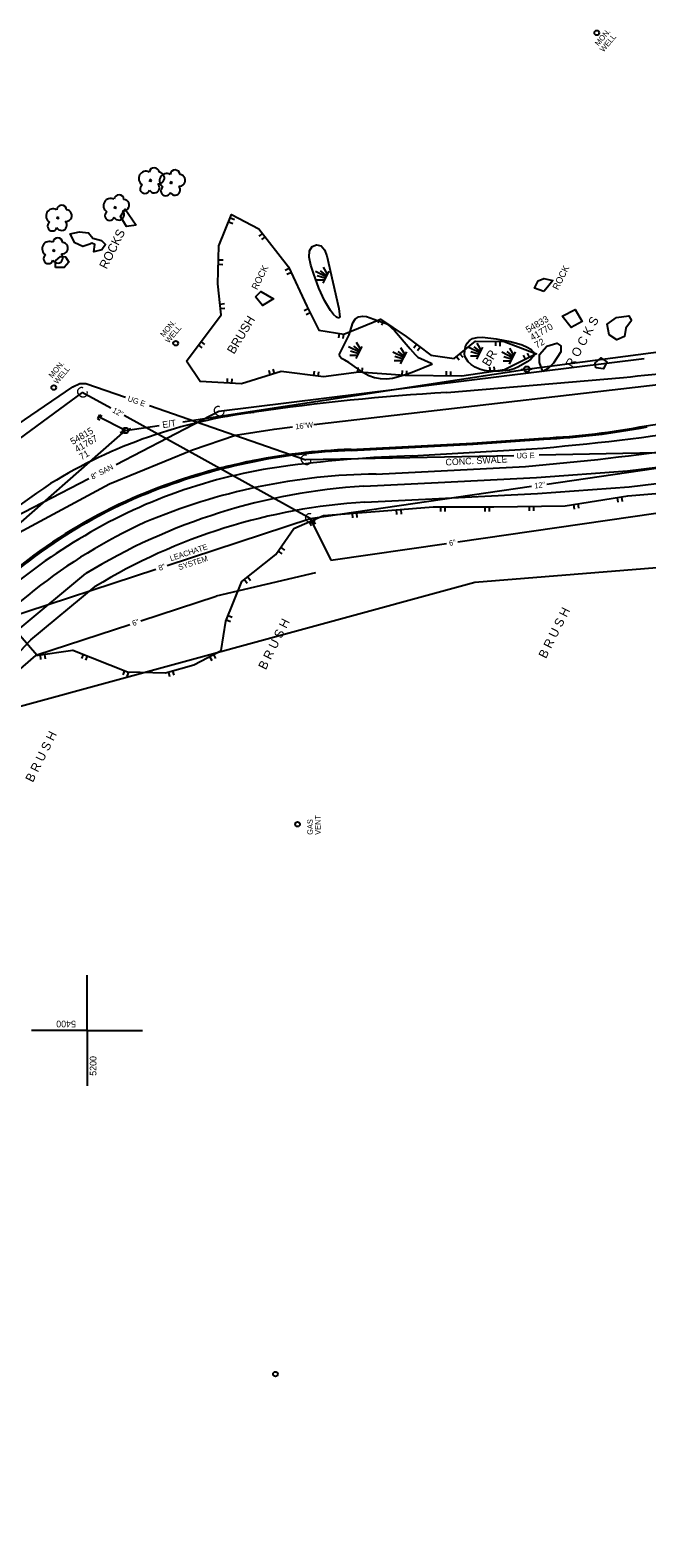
# Model space of a CAD drawing. Extents: x 0 to 9328, y -1540 to 7782.
# Drawn here: x 5174 to 5453, y 5171 to 5851 of the extents above; entities that cross this region are included whole.
import ezdxf

# ---------------------------------------------------------------- set-up
doc = ezdxf.new("R2010")
doc.units = 0
for name, color, linetype in [('Level 1', 7, 'Continuous'), ('Level 11', 7, 'Continuous'), ('Level 12', 7, 'Continuous'), ('Level 13', 7, 'Continuous'), ('Level 2', 7, 'Continuous'), ('Level 3', 7, 'Continuous'), ('Level 5', 7, 'Continuous'), ('Level 7', 7, 'Continuous')]:
    doc.layers.add(name, color=color, linetype=linetype)

msp = doc.modelspace()

# ---------------------------------------------------------------- linework, layer by layer
at = {"layer": 'Level 11'}
for q in [(5200, 5425), (5175, 5400), (5200, 5375), (5225, 5400)]:
    msp.add_line((5200, 5400), q, dxfattribs=at)
at = {"layer": 'Level 12'}
for p, q in [((5398.42, 5698.33), (5468.91, 5707.63)), ((5243.21, 5674.57), (5398.42, 5698.33)), ((5395.9, 5698.21), (5397.14, 5698.27)), ((5398.42, 5698.33), (5398.38, 5698.29)), ((5398.38, 5698.33), (5398.42, 5698.29)), ((5399.66, 5698.39), (5400.9, 5698.41)), ((5073.01, 5608.24), (5193.54, 5690.37)), ((5197.85, 5687.8), (5112.32, 5625.18)), ((5193.54, 5690.37), (5196.67, 5691.83)), ((5196.67, 5691.83), (5199.41, 5691.83)), ((5210.69, 5680.7), (5197.85, 5687.8)), ((5199.41, 5691.83), (5217.33, 5685.61)), ((5228.15, 5681.86), (5298.76, 5657.35)), ((5205.59, 5677.62), (5204.71, 5676.04)), ((5204.71, 5676.04), (5205.7, 5675.44)), ((5217.36, 5670.61), (5205.15, 5676.83)), ((5205.15, 5676.83), (5205.15, 5676.83)), ((5205.59, 5677.62), (5206.64, 5677.01)), ((5300.72, 5630.94), (5216.77, 5677.34)), ((5217.36, 5670.61), (5232.53, 5672.93)), ((5138.7, 5601.85), (5217.36, 5670.61)), ((5214.98, 5669.79), (5216.14, 5670.21)), ((5217.31, 5670.63), (5217.36, 5670.61)), ((5217.35, 5670.65), (5217.32, 5670.6)), ((5218.51, 5671.07), (5219.69, 5671.46)), ((5407.49, 5646.47), (5488.03, 5658.18)), ((5300.72, 5630.94), (5400.61, 5645.47)), ((5236.17, 5609.77), (5300.72, 5630.94)), ((5300.72, 5630.94), (5309.95, 5612.06)), ((5367.37, 5620.41), (5482.63, 5637.18)), ((5309.95, 5612.06), (5362.13, 5619.65)), ((5163.26, 5585.86), (5231.1, 5608.11)), ((5303.08, 5606.4), (5258.24, 5595.96)), ((5224.28, 5584.82), (5258.24, 5595.96)), ((5163.26, 5585.86), (5177.36, 5569.43)), ((5177.36, 5569.43), (5219.25, 5583.17))]:
    msp.add_line(p, q, dxfattribs=at)
for points in [[(5392.52, 5659.23), (5298.76, 5657.35)], [(5488.03, 5658.18), (5487.13, 5661.13), (5403.96, 5659.46)]]:
    msp.add_lwpolyline(points, dxfattribs=at)
for centre, radius in [((5430, 5850), 1.07), ((5240, 5710), 1.07), ((5398.4, 5698.31), 1.25), ((5185, 5690), 1.07), ((5217.34, 5670.63), 1.25)]:
    msp.add_circle(centre, radius, dxfattribs=at)
at = {"layer": 'Level 13'}
for p, q in [((5259.53, 5679.29), (5451.34, 5703.06)), ((5213.1, 5655.32), (5259.53, 5679.29)), ((5145.4, 5620.36), (5200.76, 5648.95))]:
    msp.add_line(p, q, dxfattribs=at)
for points in [[(5302.32, 5673.34), (5496.58, 5695.89)], [(5452.35, 5672.74), (5493.23, 5678.91), (5543.9, 5686.63), (5580.12, 5693.75)], [(5147.41, 5604.96), (5157.3, 5615.48), (5171.06, 5625.59), (5210.09, 5646.51), (5247.64, 5661.86), (5266.97, 5668.48), (5284.45, 5671.27), (5292.73, 5672.23)], [(5318.94, 5662.1), (5373.98, 5664.92), (5405.86, 5667.22)], [(5319.22, 5662.11), (5374.26, 5664.93), (5406.14, 5667.23)], [(5319.22, 5662.11), (5374.26, 5664.93), (5406.14, 5667.23)], [(5573, 5618), (5375, 5602), (5155, 5542), (5131, 5524), (4992, 5352), (4875, 5230), (4672, 4992), (4571, 4902), (4559, 4853), (4580, 4733), (4566, 4638), (4547, 4610), (4520, 4596), (4433, 4594), (4387, 4542), (4286, 4309), (4274, 4174), (4251, 4087), (4234, 3984), (4236, 3863), (4231, 3791)]]:
    msp.add_lwpolyline(points, dxfattribs=at)
for centre in [(5295, 5493), (5285, 5245)]:
    msp.add_circle(centre, 1.07, dxfattribs=at)
for centre, radius, start, end in [((5390.2, 5996.81), 329.97, 272.72339, 280.85149), ((5390.48, 5996.82), 329.97, 272.72339, 280.85149), ((5390.48, 5996.82), 329.97, 272.72339, 280.85149), ((5328.26, 5389.57), 272.7, 91.9562, 111.82199), ((5328.54, 5389.58), 272.7, 91.9562, 111.82199), ((5328.54, 5389.58), 272.7, 91.9562, 111.82199), ((5314.33, 5426.06), 233.64, 111.97606, 138.96241), ((5314.61, 5426.07), 233.64, 111.97606, 138.96241), ((5314.61, 5426.07), 233.64, 111.97606, 138.96241)]:
    msp.add_arc(centre, radius, start, end, dxfattribs=at)
at = {"layer": 'Level 2'}
msp.add_line((5362.36, 5687.71), (5442.06, 5694.58), dxfattribs=at)
msp.add_lwpolyline([(5319.25, 5661.61), (5374.29, 5664.43), (5406.18, 5666.73)], dxfattribs=at)
for centre, radius, start, end in [((5306.02, 7115.26), 1427.17, 275.46968, 279.58246), ((5414.02, 4753.45), 935.69, 93.16527, 98.51769), ((5303.62, 5450.77), 229.78, 97.04509, 121.49778), ((5390.48, 5996.82), 330.47, 272.72339, 280.85149), ((5328.54, 5389.58), 272.2, 91.9562, 111.82199), ((5405.48, 5314.17), 399.77, 123.71778, 141.50821), ((5314.61, 5426.07), 233.14, 111.97606, 138.96241)]:
    msp.add_arc(centre, radius, start, end, dxfattribs=at)
at = {"layer": 'Level 3'}
for p, q in [((5346.66, 5659.24), (5400.73, 5662.3)), ((5330.41, 5650.99), (5397.8, 5654.39))]:
    msp.add_line(p, q, dxfattribs=at)
for points in [[(5324.9, 5645.47), (5358.4, 5647.13), (5402.75, 5649.45), (5443.89, 5652.4), (5486.95, 5657.69), (5525.67, 5661.61), (5552.66, 5663.5)], [(5325.3, 5638.28), (5358.78, 5639.94), (5403.2, 5642.26), (5444.59, 5645.24), (5487.75, 5650.54), (5526.28, 5654.44), (5553.03, 5656.31)], [(5008.53, 5379.11), (5013.79, 5386.18), (5030.63, 5407.9), (5046.75, 5428.74), (5061.1, 5444.83), (5079.15, 5465.03), (5093.59, 5482.32), (5111.47, 5505.01), (5127.67, 5528.18), (5138.08, 5546.27), (5153.16, 5564.05), (5169.77, 5581.51), (5199.46, 5606.07)], [(5016.2, 5377.36), (5019.52, 5381.83), (5036.32, 5403.5), (5052.29, 5424.13), (5066.48, 5440.04), (5084.6, 5460.32), (5099.18, 5477.79), (5117.25, 5500.72), (5133.75, 5524.31), (5144, 5542.11), (5158.52, 5559.24), (5174.69, 5576.24), (5203.65, 5600.19)]]:
    msp.add_lwpolyline(points, dxfattribs=at)
for centre, radius, start, end in [((5306.44, 6796.81), 1138.42, 274.7507, 278.75778), ((5368.71, 5041.77), 617.87, 92.04578, 97.15975), ((5289.15, 6926.4), 1276.64, 274.88248, 278.24681), ((5320.96, 5417.28), 239.34, 97.02165, 120.64988), ((5341.38, 5373.64), 272.33, 93.46867, 121.40804), ((5333.82, 5374.46), 276.55, 90.70544, 112.90579), ((5341.38, 5373.64), 265.13, 93.47722, 121.29751), ((5328.9, 5405.2), 246.44, 114.63467, 141.99094), ((5320.25, 5413.89), 241.9, 120.09671, 142.94012)]:
    msp.add_arc(centre, radius, start, end, dxfattribs=at)
at = {"layer": 'Level 5'}
for points in [[(5222.11, 5763.18), (5217.86, 5762.69), (5215.12, 5767.11), (5217.2, 5770.49)], [(5201.32, 5754.63), (5198.1, 5753.58), (5194.49, 5755.27), (5192.39, 5759.36), (5196.65, 5760.25), (5200.67, 5759.78), (5202.68, 5757.45), (5206.54, 5756.33), (5208.39, 5754.56), (5206.62, 5752.07), (5203.01, 5751.26), (5203.49, 5754.48), (5202.12, 5755.12)], [(5185.83, 5744.08), (5185.82, 5747.14), (5188.07, 5749.07), (5190.32, 5748.91), (5191.85, 5746.58), (5189.6, 5744.09)], [(5275.96, 5730.92), (5278.37, 5733.26), (5284.08, 5730.05), (5279.18, 5726.99)], [(5406.16, 5733.26), (5401.98, 5734.78), (5403.58, 5738.07), (5406.15, 5739.12), (5410.17, 5738.24), (5407.84, 5735.27)], [(5414.37, 5722.26), (5420.31, 5725.16), (5423.46, 5719.78), (5418.48, 5717.05)], [(5445.63, 5720.3), (5443.15, 5716.84), (5442.51, 5712.98), (5439.06, 5711.45), (5435.6, 5713.78), (5434.71, 5718.6), (5438.88, 5721.58), (5444.5, 5722.31)], [(5405.65, 5697.18), (5404.2, 5701.27), (5404.11, 5704.89), (5407.48, 5708.59), (5412.06, 5709.96), (5413.75, 5708.84), (5413.83, 5706.11), (5410.47, 5701.04), (5408.14, 5698.63)], [(5429.59, 5698.9), (5429.27, 5701.15), (5431.92, 5703.33), (5434.49, 5701.64), (5433.05, 5698.51)]]:
    msp.add_lwpolyline(points, close=True, dxfattribs=at)
at = {"layer": 'Level 7'}
for p, q in [((5228, 5783.75), (5229.18, 5783.16)), ((5228.25, 5782.82), (5228.89, 5784.11)), ((5237.41, 5782.72), (5238.59, 5782.13)), ((5237.66, 5781.79), (5238.3, 5783.07)), ((5186.45, 5765.88), (5187.1, 5767.16)), ((5212.09, 5771.51), (5213.27, 5770.92)), ((5212.34, 5770.58), (5212.99, 5771.86)), ((5186.2, 5766.81), (5187.38, 5766.22)), ((5263.94, 5764.72), (5265.79, 5763.96)), ((5264.7, 5766.57), (5266.55, 5765.81)), ((5279.1, 5759.54), (5277.52, 5758.31)), ((5280.32, 5757.95), (5278.74, 5756.73)), ((5184.45, 5752.09), (5185.63, 5751.5)), ((5184.7, 5751.16), (5185.35, 5752.45)), ((5259.37, 5747.6), (5261.37, 5747.56)), ((5259.33, 5745.6), (5261.33, 5745.56)), ((5291.17, 5743.62), (5289.36, 5742.77)), ((5292.02, 5741.81), (5290.21, 5740.96)), ((5307.93, 5739.88), (5303.02, 5742.32)), ((5307.7, 5739.15), (5303.9, 5740.32)), ((5308.21, 5740.45), (5305.39, 5742.67)), ((5306.5, 5737.02), (5309.23, 5742.49)), ((5308.54, 5741.1), (5306.67, 5744.26)), ((5307.32, 5738.39), (5303.66, 5738.39)), ((5260.04, 5727.66), (5262.03, 5727.85)), ((5260.24, 5725.67), (5262.23, 5725.86)), ((5299.71, 5725.54), (5297.93, 5724.63)), ((5300.62, 5723.76), (5298.84, 5722.85)), ((5332.37, 5720.9), (5331.24, 5719.25)), ((5334.02, 5719.77), (5332.89, 5718.12)), ((5313.73, 5714.42), (5313.4, 5712.44)), ((5315.7, 5714.09), (5315.38, 5712.12)), ((5250.25, 5709.07), (5251.85, 5707.87)), ((5251.44, 5710.67), (5253.05, 5709.47)), ((5322.89, 5705.91), (5317.99, 5708.36)), ((5322.66, 5705.18), (5318.87, 5706.36)), ((5323.18, 5706.49), (5320.35, 5708.7)), ((5321.47, 5703.05), (5324.2, 5708.53)), ((5323.5, 5707.13), (5321.64, 5710.3)), ((5342.92, 5703.53), (5338.02, 5705.98)), ((5343.21, 5704.11), (5340.38, 5706.32)), ((5341.5, 5700.67), (5344.23, 5706.15)), ((5343.53, 5704.75), (5341.67, 5707.91)), ((5348.71, 5709.38), (5347.5, 5707.78)), ((5350.3, 5708.17), (5349.09, 5706.57)), ((5377.26, 5705.63), (5372.35, 5708.08)), ((5377.03, 5704.9), (5373.23, 5706.08)), ((5377.54, 5706.21), (5374.72, 5708.42)), ((5375.83, 5702.77), (5378.56, 5708.25)), ((5377.87, 5706.85), (5376, 5710.01)), ((5384.3, 5710.75), (5384.27, 5708.75)), ((5386.3, 5710.73), (5386.27, 5708.73)), ((5392.06, 5703.44), (5387.15, 5705.88)), ((5392.34, 5704.01), (5389.51, 5706.22)), ((5390.63, 5700.57), (5393.36, 5706.05)), ((5392.66, 5704.65), (5390.8, 5707.82)), ((5322.29, 5704.43), (5318.62, 5704.42)), ((5322.2, 5696.98), (5322.33, 5698.98)), ((5342.32, 5702.05), (5338.65, 5702.04)), ((5342.69, 5702.8), (5338.9, 5703.98)), ((5366.73, 5704.01), (5367.98, 5702.45)), ((5368.29, 5705.26), (5369.54, 5703.7)), ((5376.65, 5704.15), (5372.99, 5704.14)), ((5382, 5697.14), (5381.71, 5699.12)), ((5383.98, 5697.43), (5383.69, 5699.41)), ((5391.45, 5701.95), (5387.78, 5701.95)), ((5391.82, 5702.7), (5388.03, 5703.88)), ((5397.92, 5702.79), (5397.02, 5704.58)), ((5399.71, 5703.69), (5398.81, 5705.48)), ((5263.31, 5692.09), (5263.42, 5694.09)), ((5265.31, 5691.98), (5265.42, 5693.98)), ((5282.69, 5695.73), (5282.11, 5697.64)), ((5284.61, 5696.31), (5284.02, 5698.23)), ((5302.37, 5695.39), (5302.62, 5697.38)), ((5304.36, 5695.14), (5304.6, 5697.13)), ((5324.19, 5696.85), (5324.33, 5698.84)), ((5342.15, 5695.62), (5342.28, 5697.62)), ((5344.14, 5695.48), (5344.28, 5697.48)), ((5362.14, 5695.32), (5362.16, 5697.32)), ((5364.14, 5695.3), (5364.16, 5697.3)), ((5439.2, 5640.29), (5439.51, 5638.31)), ((5441.18, 5640.6), (5441.49, 5638.62)), ((5319.61, 5633.24), (5319.75, 5631.24)), ((5321.6, 5633.39), (5321.75, 5631.39)), ((5339.55, 5634.77), (5339.71, 5632.78)), ((5341.54, 5634.93), (5341.7, 5632.94)), ((5359.49, 5636.13), (5359.49, 5634.13)), ((5361.49, 5636.13), (5361.49, 5634.13)), ((5379.49, 5636.15), (5379.49, 5634.15)), ((5381.49, 5636.15), (5381.49, 5634.15)), ((5399.49, 5636.38), (5399.52, 5634.38)), ((5401.49, 5636.4), (5401.52, 5634.4)), ((5419.45, 5637.19), (5419.76, 5635.21)), ((5421.42, 5637.5), (5421.73, 5635.52)), ((5300.26, 5629.41), (5301.07, 5627.58)), ((5302.09, 5630.22), (5302.9, 5628.39)), ((5287.39, 5617.82), (5289.03, 5616.68)), ((5286.25, 5616.17), (5287.89, 5615.04)), ((5272.55, 5604.59), (5273.8, 5603.02)), ((5270.99, 5603.34), (5272.24, 5601.77)), ((5262.9, 5585.26), (5264.76, 5584.51)), ((5263.65, 5587.11), (5265.51, 5586.37)), ((5178.77, 5569.34), (5179.06, 5567.36)), ((5180.75, 5569.63), (5181.04, 5567.65)), ((5198.23, 5569.64), (5197.5, 5567.78)), ((5200.1, 5568.9), (5199.36, 5567.04)), ((5255.32, 5568.62), (5256.26, 5566.86)), ((5257.09, 5569.56), (5258.03, 5567.8)), ((5216.84, 5562.3), (5216.1, 5560.44)), ((5218.7, 5561.56), (5217.96, 5559.7)), ((5236.7, 5561.61), (5237.24, 5559.69)), ((5238.63, 5562.15), (5239.17, 5560.23))]:
    msp.add_line(p, q, dxfattribs=at)
for points in [[(5244.82, 5701.88), (5260.48, 5722.81), (5259.09, 5736.8), (5259.47, 5753.93), (5265.25, 5768.01), (5277.56, 5761.59), (5290.85, 5744.4), (5299.15, 5726.72), (5304.64, 5715.95), (5315.82, 5714.11), (5332.45, 5720.89), (5343.96, 5713.02), (5355.07, 5704.6), (5365.61, 5703.16), (5375.25, 5710.89), (5388.2, 5710.75), (5402.76, 5705.22), (5388.45, 5698.04), (5369.08, 5695.2), (5343.42, 5695.49), (5322.59, 5696.91), (5306.75, 5694.8), (5287.61, 5697.19), (5269.68, 5691.7), (5251.03, 5692.72)], [(5313.6, 5721.29), (5312.6, 5721.76), (5311.27, 5723), (5309.83, 5724.77), (5307.16, 5729.21), (5304.65, 5734.8), (5302.15, 5741.55), (5300.95, 5745.26), (5300.19, 5748.81), (5300.31, 5751.73), (5301.59, 5753.65), (5303.57, 5754.4), (5305.6, 5753.89), (5307.16, 5752.11), (5308.27, 5749.42), (5313.68, 5725.59), (5314.1, 5721.77)], [(5318.7, 5715.27), (5319.99, 5719.16), (5321.05, 5720.83), (5322.52, 5721.84), (5324.26, 5722.21), (5326.11, 5722.03), (5332.72, 5719.61), (5334.18, 5719.22), (5335.65, 5718.54), (5338.72, 5715.69), (5345.8, 5707.47), (5348, 5704.84), (5349.31, 5703.73), (5355.34, 5700.98), (5355.6, 5700.46), (5346.64, 5696.85), (5343.66, 5695.72), (5337.86, 5694.08), (5335.09, 5693.78), (5332.38, 5693.88), (5329.73, 5694.41), (5327.16, 5695.35), (5324.68, 5696.67), (5318.07, 5701.34), (5316.27, 5702.35), (5314.88, 5703.12), (5314.07, 5703.93), (5313.96, 5705), (5318.23, 5713.8)], [(5370.38, 5705.32), (5370.81, 5708.5), (5371.47, 5710.01), (5372.51, 5711.24), (5373.98, 5712.13), (5375.97, 5712.63), (5378.49, 5712.71), (5384.56, 5712.04), (5390.89, 5710.84), (5393.81, 5710.08), (5396.4, 5709.22), (5398.57, 5708.26), (5400.23, 5707.24), (5401.28, 5706.18), (5401.66, 5705.08), (5401.3, 5703.94), (5400.2, 5702.75), (5398.56, 5701.57), (5394.72, 5699.39), (5392.73, 5698.5), (5390.64, 5697.85), (5386.11, 5697.33), (5381.46, 5697.44), (5379.22, 5697.72), (5377.07, 5698.3), (5375.07, 5699.23), (5373.31, 5700.4), (5371.94, 5701.63), (5370.55, 5703.99)]]:
    msp.add_lwpolyline(points, close=True, dxfattribs=at)
msp.add_lwpolyline([(5155.11, 5550.34), (5176.88, 5569.11), (5193.52, 5571.54), (5218.3, 5561.76), (5235.43, 5561.3), (5248.13, 5564.85), (5260.59, 5571.46), (5262.58, 5584.58), (5269.8, 5602.44), (5285.22, 5614.76), (5293.25, 5626.35), (5306.75, 5632.32), (5332, 5634.2), (5356.2, 5636.16), (5383.55, 5636.2), (5415.71, 5636.64), (5444.09, 5641.1), (5476.42, 5643.79)], dxfattribs=at)
for centre, radius, start, end in [((5226.55, 5784.29), 3.26, 62.03761, 238.77427), ((5230.32, 5786.91), 2.25, 4.75037, 173.36956), ((5239.73, 5785.88), 2.25, 4.75037, 173.36956), ((5226.11, 5779.73), 2.17, 125.19924, 342.06914), ((5230.28, 5780.19), 2.39, 208.03664, 45.83326), ((5232.29, 5784.5), 2.62, 262.53776, 83.76988), ((5235.96, 5783.26), 3.26, 62.03761, 238.77427), ((5239.69, 5779.16), 2.39, 208.03664, 45.83326), ((5241.7, 5783.47), 2.62, 262.53776, 83.76988), ((5210.65, 5772.05), 3.26, 62.03761, 238.77427), ((5214.42, 5774.67), 2.25, 4.75037, 173.36956), ((5216.38, 5772.26), 2.62, 262.53776, 83.76988), ((5235.52, 5778.7), 2.17, 125.19924, 342.06914), ((5184.76, 5767.35), 3.26, 62.03761, 238.77427), ((5188.53, 5769.97), 2.25, 4.75037, 173.36956), ((5190.49, 5767.56), 2.62, 262.53776, 83.76988), ((5210.2, 5767.49), 2.17, 125.19924, 342.06914), ((5214.37, 5767.95), 2.39, 208.03664, 45.83326), ((5184.31, 5762.79), 2.17, 125.19924, 342.06914), ((5188.48, 5763.25), 2.39, 208.03664, 45.83326), ((5183.01, 5752.63), 3.26, 62.03761, 238.77427), ((5186.78, 5755.25), 2.25, 4.75037, 173.36956), ((5188.74, 5752.84), 2.62, 262.53776, 83.76988), ((5182.56, 5748.07), 2.17, 125.19924, 342.06914), ((5186.73, 5748.53), 2.39, 208.03664, 45.83326)]:
    msp.add_arc(centre, radius, start, end, dxfattribs=at)

# ---------------------------------------------------------------- texts
at = {"layer": 'Level 1'}
for s, height, rotation, p in [('ROCKS', 4, 63.5, (5208.86, 5743.13)), ('ROCK', 3, 63.5, (5276.75, 5733.84)), ('ROCK', 3, 63.5, (5412.54, 5733.77)), ('BRUSH', 4, 58.80571, (5266.31, 5704.75)), ('R O C K S', 4, 61.57823, (5419.22, 5698.64)), ('BR', 4, 58.80571, (5381.39, 5699.11)), ('CONC. SWALE', 2.99, 2.88827, (5361.82, 5654.81)), ('B R U S H', 4, 63.5, (5407.07, 5567.47)), ('B R U S H', 4, 63.5, (5280.63, 5562.41)), ('B R U S H', 4, 63.5, (5175.54, 5511.65))]:
    msp.add_text(s, height=height, rotation=rotation, dxfattribs=at).set_placement(p)
at = {"layer": 'Level 11'}
for s, rotation, p in [('5400', 180, (5194.99, 5404.41)), ('5200', 90, (5204.23, 5379.56))]:
    msp.add_text(s, height=2.99, rotation=rotation, dxfattribs=at).set_placement(p)
at = {"layer": 'Level 12'}
for s, height, rotation, p in [('MON.', 2.5, 50, (5430.8, 5843.83)), ('WELL', 2.5, 50, (5433.08, 5841.11)), ('MON.', 2.5, 50, (5234.63, 5712.53)), ('54833', 2.99, 30, (5399, 5714.5)), ('WELL', 2.5, 50, (5236.91, 5709.81)), ('41770', 2.99, 30, (5400.98, 5711.04)), ('72', 2.99, 30, (5402.98, 5707.58)), ('MON.', 2.5, 50, (5184.33, 5694.07)), ('WELL', 2.5, 50, (5186.61, 5691.35)), ('C', 5, 45, (5197.85, 5684.26)), ('UG E', 2.5, 340.86037, (5218.1, 5684.02)), ('12"', 2.5, 331.06897, (5211.18, 5679)), ('54815', 2.99, 30, (5193.52, 5664.08)), ('E/T', 2.99, 8.70431, (5234.23, 5671.68)), ('41767', 2.99, 30, (5195.5, 5660.62)), ('71', 2.99, 30, (5197.5, 5657.16)), ('C', 5, 45, (5298.76, 5653.81)), ('UG E', 2.5, 1.14959, (5393.79, 5658.01)), ('12"', 2.5, 8.27437, (5402.03, 5644.41)), ('C', 5, 45, (5300.72, 5627.4)), ('LEACHATE', 2.5, 18.1569, (5237.84, 5611.64)), ('6"', 2.5, 8.27684, (5363.55, 5618.59)), ('8"', 2.5, 18.1569, (5232.68, 5607.31)), ('SYSTEM', 2.5, 18.1569, (5241.65, 5607.62)), ('6"', 2.5, 18.16036, (5220.83, 5582.38))]:
    msp.add_text(s, height=height, rotation=rotation, dxfattribs=at).set_placement(p)
at = {"layer": 'Level 13'}
for s, height, rotation, p in [('C', 5, 45, (5259.53, 5675.75)), ('16"W', 2.5, 6.61938, (5294.11, 5671.14)), ('8" SAN', 2.5, 27.30916, (5202.45, 5648.4)), ('GAS', 2.5, 90, (5301.88, 5488.25)), ('VENT', 2.5, 90, (5305.38, 5488.25))]:
    msp.add_text(s, height=height, rotation=rotation, dxfattribs=at).set_placement(p)

doc.saveas('drawing.dxf')
